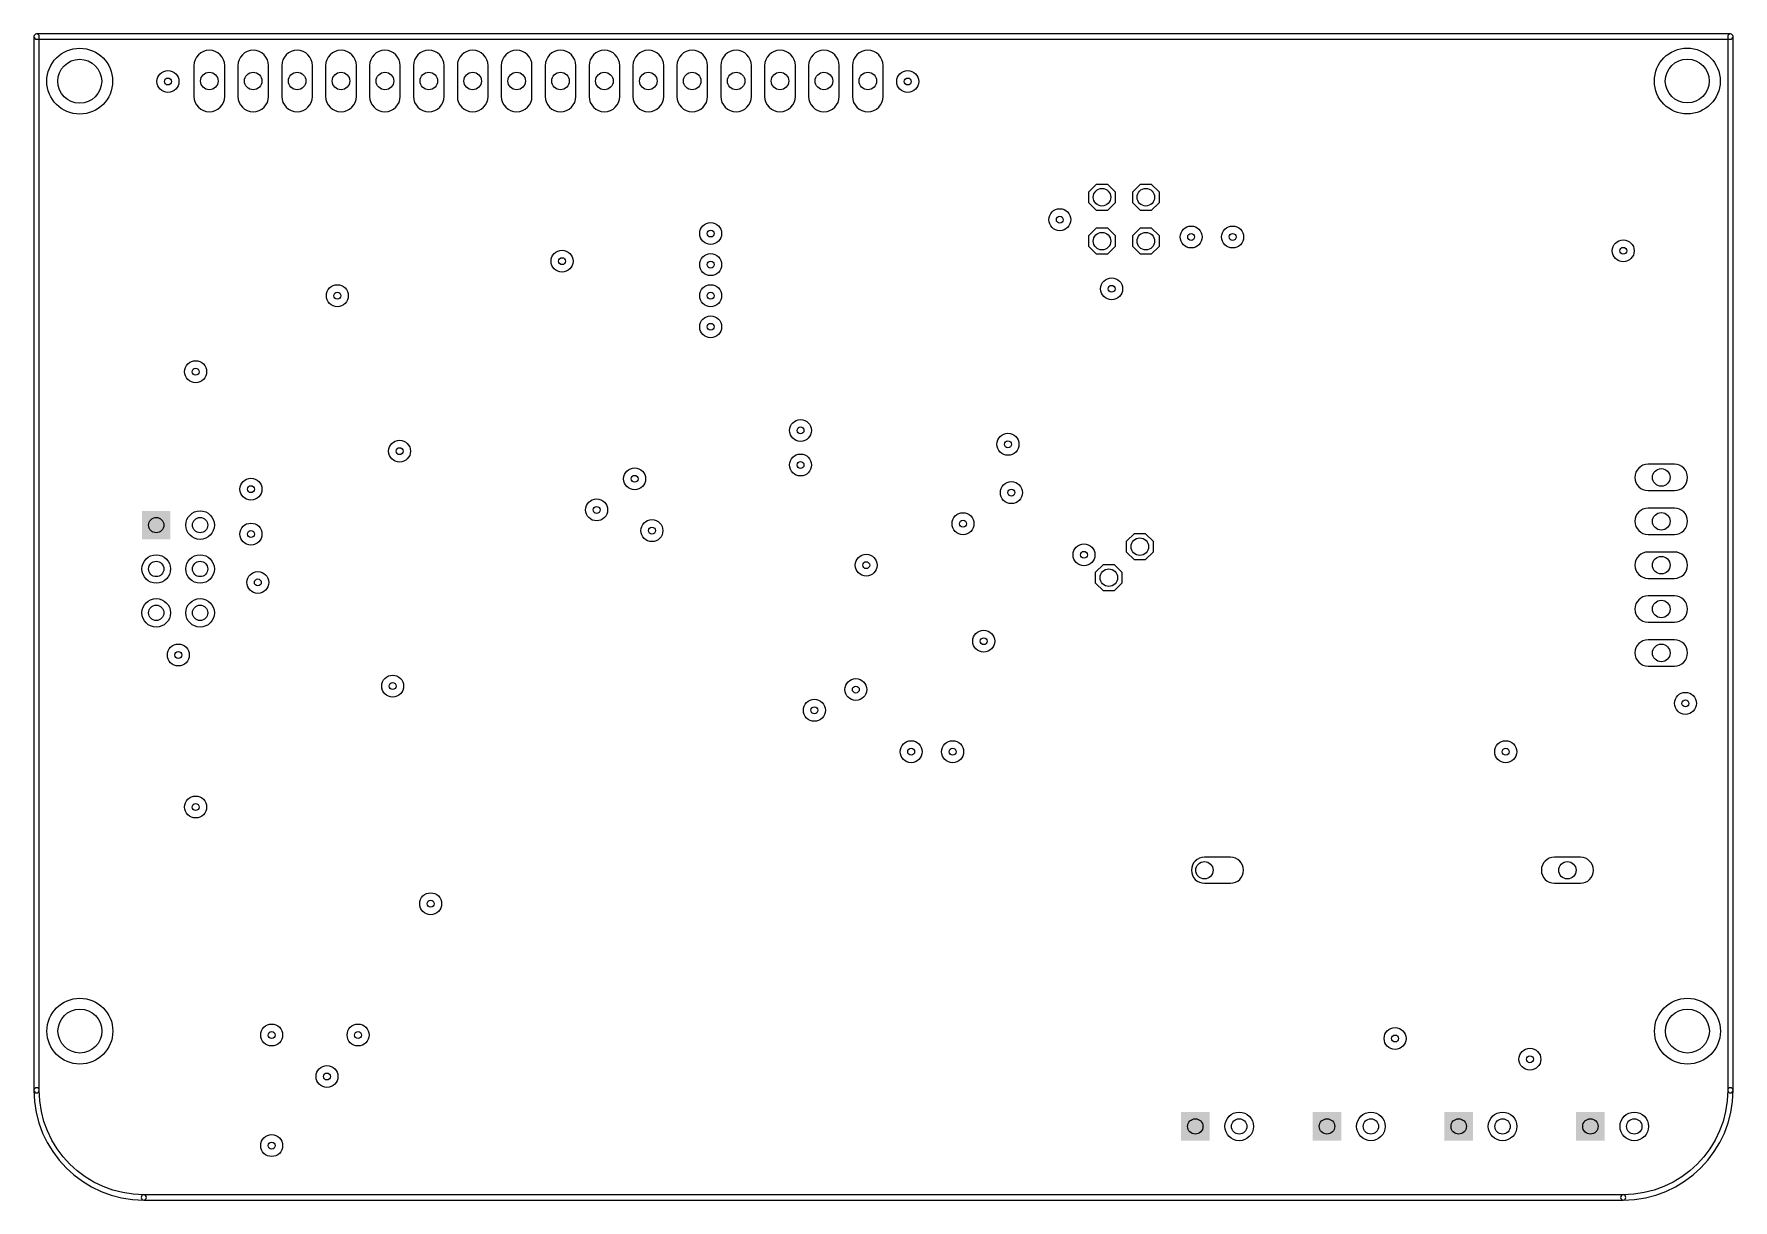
# Model space of a CAD drawing. Extents: x -0.2 to 98.2, y -0.2 to 67.4.
import ezdxf

# ---------------------------------------------------------------- set-up
doc = ezdxf.new("R2010")
doc.units = 0
for name, color, linetype in [('17', 82, 'CONTINUOUS'), ('18', 82, 'CONTINUOUS'), ('20', 7, 'CONTINUOUS'), ('44', 253, 'CONTINUOUS')]:
    doc.layers.add(name, color=color, linetype=linetype)

# ---------------------------------------------------------------- blocks, each defined once
blk = doc.blocks.new('OFFSETP100')
blk.add_lwpolyline([(0, -0.5), (1, -0.5, 1), (1, 0.5), (0, 0.5, 1)], format="xyb", close=True)
blk = doc.blocks.new('LONGP100')
blk.add_lwpolyline([(-0.5, -0.5), (0.5, -0.5, 1), (0.5, 0.5), (-0.5, 0.5, 1)], format="xyb", close=True)
blk = doc.blocks.new('ROUNDP')
blk.add_circle((0, 0), 0.5)
blk = doc.blocks.new('SQUAREP')
blk.add_solid([(-0.5, -0.5), (0.5, -0.5), (-0.5, 0.5), (0.5, 0.5)])
blk = doc.blocks.new('OCTAGONP')
blk.add_lwpolyline([(-0.5, -0.2071), (-0.5, 0.2071), (-0.2071, 0.5), (0.2071, 0.5), (0.5, 0.2071), (0.5, -0.2071), (0.2071, -0.5), (-0.2071, -0.5)], close=True)
blk = doc.blocks.new('ROUNDV')
blk.add_circle((0, 0), 0.5)

msp = doc.modelspace()

# ---------------------------------------------------------------- linework, layer by layer
at = {"layer": '20'}
for points in [[(0, 67.0476), (98, 67.0476, 1), (98, 67.3524), (0, 67.3524, 1)], [(0.1524, 6.2), (0.1524, 67.2, 1), (-0.1524, 67.2), (-0.1524, 6.2, 1)], [(97.8476, 67.2), (97.8476, 6.2, 1), (98.1524, 6.2), (98.1524, 67.2, 1)], [(0.1524, 6.2, 1), (-0.1524, 6.2, 0.4142), (6.2, -0.1524, 1), (6.2, 0.1524, -0.4142)], [(91.8, 0.1524, 1), (91.8, -0.1524, 0.4142), (98.1524, 6.2, 1), (97.8476, 6.2, -0.4142)], [(6.2, -0.1524), (91.8, -0.1524, 1), (91.8, 0.1524), (6.2, 0.1524, 1)]]:
    msp.add_lwpolyline(points, format="xyb", close=True, dxfattribs=at)
at = {"layer": '44'}
for centre, radius in [((2.4951, 64.6171), 1.27), ((95.5051, 64.6271), 1.27), ((9.9924, 64.6271), 0.508), ((12.5324, 64.6271), 0.508), ((15.0724, 64.6271), 0.508), ((17.6124, 64.6271), 0.508), ((20.1524, 64.6271), 0.508), ((22.6924, 64.6271), 0.508), ((25.2324, 64.6271), 0.508), ((27.7724, 64.6271), 0.508), ((30.3124, 64.6271), 0.508), ((32.8524, 64.6271), 0.508), ((35.3924, 64.6271), 0.508), ((37.9324, 64.6271), 0.508), ((40.4724, 64.6271), 0.508), ((43.0124, 64.6271), 0.508), ((45.5524, 64.6271), 0.508), ((48.0924, 64.6271), 0.508), ((7.6, 64.6), 0.2), ((50.4, 64.6), 0.2), ((61.64, 57.9), 0.508), ((64.18, 57.9), 0.508), ((59.2, 56.6), 0.2), ((39, 55.8), 0.2), ((61.64, 55.36), 0.508), ((64.18, 55.36), 0.508), ((66.8, 55.6), 0.2), ((69.2, 55.6), 0.2), ((30.4, 54.2), 0.2), ((39, 54), 0.2), ((91.8, 54.8), 0.2), ((17.4, 52.2), 0.2), ((39, 52.2), 0.2), ((62.2, 52.6), 0.2), ((39, 50.4), 0.2), ((9.2, 47.8), 0.2), ((44.2, 44.4), 0.2), ((21, 43.2), 0.2), ((56.2, 43.6), 0.2), ((44.2, 42.4), 0.2), ((34.6, 41.6), 0.2), ((94, 41.68), 0.508), ((12.4, 41), 0.2), ((56.4, 40.8), 0.2), ((6.92, 38.92), 0.4445), ((9.46, 38.92), 0.4445), ((32.4, 39.8), 0.2), ((94, 39.14), 0.508), ((12.4, 38.4), 0.2), ((35.6, 38.6), 0.2), ((53.6, 39), 0.2), ((60.6, 37.2), 0.2), ((63.8313, 37.6717), 0.508), ((6.92, 36.38), 0.4445), ((9.46, 36.38), 0.4445), ((48, 36.6), 0.2), ((62.0353, 35.8756), 0.508), ((94, 36.6), 0.508), ((12.8, 35.6), 0.2), ((94, 34.06), 0.508), ((6.92, 33.84), 0.4445), ((9.46, 33.84), 0.4445), ((8.2, 31.4), 0.2), ((54.8, 32.2), 0.2), ((94, 31.52), 0.508), ((20.6, 29.6), 0.2), ((47.4, 29.4), 0.2), ((95.4, 28.6), 0.2), ((45, 28.2), 0.2), ((50.6, 25.8), 0.2), ((53, 25.8), 0.2), ((85, 25.8), 0.2), ((9.2, 22.6), 0.2), ((67.57, 18.94), 0.5), ((88.57, 18.94), 0.5), ((22.8, 17), 0.2), ((2.5051, 9.6271), 1.27), ((95.5151, 9.6271), 1.27), ((13.6, 9.4), 0.2), ((18.6, 9.4), 0.2), ((78.6, 9.2), 0.2), ((86.4, 8), 0.2), ((16.8, 7), 0.2), ((67.0402, 4.11), 0.4445), ((69.5798, 4.11), 0.4445), ((74.6602, 4.11), 0.4445), ((77.1998, 4.11), 0.4445), ((82.2802, 4.11), 0.4445), ((84.8198, 4.11), 0.4445), ((89.9002, 4.11), 0.4445), ((92.4398, 4.11), 0.4445), ((13.6, 3), 0.2)]:
    msp.add_circle(centre, radius, dxfattribs=at)

# ---------------------------------------------------------------- block references
at = {"layer": '17'}
for name, p, xscale, yscale in [('ROUNDP', (2.4951, 64.6171), 3.81, 3.81), ('ROUNDP', (2.4951, 64.6171), 3.81, 3.81), ('ROUNDP', (95.5051, 64.6271), 3.81, 3.81), ('ROUNDP', (95.5051, 64.6271), 3.81, 3.81), ('LONGP100', (94, 41.68), 1.524, 1.524), ('LONGP100', (94, 41.68), 1.524, 1.524), ('SQUAREP', (6.92, 38.92), 1.651, 1.651), ('SQUAREP', (6.92, 38.92), 1.651, 1.651), ('ROUNDP', (9.46, 38.92), 1.651, 1.651), ('ROUNDP', (9.46, 38.92), 1.651, 1.651), ('LONGP100', (94, 39.14), 1.524, 1.524), ('LONGP100', (94, 39.14), 1.524, 1.524), ('LONGP100', (94, 36.6), 1.524, 1.524), ('LONGP100', (94, 36.6), 1.524, 1.524), ('ROUNDP', (6.92, 36.38), 1.651, 1.651), ('ROUNDP', (6.92, 36.38), 1.651, 1.651), ('ROUNDP', (9.46, 36.38), 1.651, 1.651), ('ROUNDP', (9.46, 36.38), 1.651, 1.651), ('ROUNDP', (6.92, 33.84), 1.651, 1.651), ('ROUNDP', (6.92, 33.84), 1.651, 1.651), ('ROUNDP', (9.46, 33.84), 1.651, 1.651), ('ROUNDP', (9.46, 33.84), 1.651, 1.651), ('LONGP100', (94, 34.06), 1.524, 1.524), ('LONGP100', (94, 34.06), 1.524, 1.524), ('LONGP100', (94, 31.52), 1.524, 1.524), ('LONGP100', (94, 31.52), 1.524, 1.524), ('OFFSETP100', (67.57, 18.94), 1.508, 1.508), ('OFFSETP100', (67.57, 18.94), 1.508, 1.508), ('LONGP100', (88.57, 18.94), 1.508, 1.508), ('LONGP100', (88.57, 18.94), 1.508, 1.508), ('ROUNDP', (2.5051, 9.6271), 3.81, 3.81), ('ROUNDP', (2.5051, 9.6271), 3.81, 3.81), ('ROUNDP', (95.5151, 9.6271), 3.81, 3.81), ('ROUNDP', (95.5151, 9.6271), 3.81, 3.81), ('SQUAREP', (67.0402, 4.11), 1.651, 1.651), ('SQUAREP', (67.0402, 4.11), 1.651, 1.651), ('ROUNDP', (69.5798, 4.11), 1.651, 1.651), ('ROUNDP', (69.5798, 4.11), 1.651, 1.651), ('SQUAREP', (74.6602, 4.11), 1.651, 1.651), ('SQUAREP', (74.6602, 4.11), 1.651, 1.651), ('ROUNDP', (77.1998, 4.11), 1.651, 1.651), ('ROUNDP', (77.1998, 4.11), 1.651, 1.651), ('SQUAREP', (82.2802, 4.11), 1.651, 1.651), ('SQUAREP', (82.2802, 4.11), 1.651, 1.651), ('ROUNDP', (84.8198, 4.11), 1.651, 1.651), ('ROUNDP', (84.8198, 4.11), 1.651, 1.651), ('SQUAREP', (89.9002, 4.11), 1.651, 1.651), ('SQUAREP', (89.9002, 4.11), 1.651, 1.651), ('ROUNDP', (92.4398, 4.11), 1.651, 1.651), ('ROUNDP', (92.4398, 4.11), 1.651, 1.651)]:
    msp.add_blockref(name, p, dxfattribs=dict(at, xscale=xscale, yscale=yscale))
for name, p, xscale, yscale, rotation in [('LONGP100', (9.9924, 64.6271), 1.778, 1.778, 270), ('LONGP100', (9.9924, 64.6271), 1.778, 1.778, 270), ('LONGP100', (12.5324, 64.6271), 1.778, 1.778, 270), ('LONGP100', (12.5324, 64.6271), 1.778, 1.778, 270), ('LONGP100', (15.0724, 64.6271), 1.778, 1.778, 270), ('LONGP100', (15.0724, 64.6271), 1.778, 1.778, 270), ('LONGP100', (17.6124, 64.6271), 1.778, 1.778, 270), ('LONGP100', (17.6124, 64.6271), 1.778, 1.778, 270), ('LONGP100', (20.1524, 64.6271), 1.778, 1.778, 270), ('LONGP100', (20.1524, 64.6271), 1.778, 1.778, 270), ('LONGP100', (22.6924, 64.6271), 1.778, 1.778, 270), ('LONGP100', (22.6924, 64.6271), 1.778, 1.778, 270), ('LONGP100', (25.2324, 64.6271), 1.778, 1.778, 270), ('LONGP100', (25.2324, 64.6271), 1.778, 1.778, 270), ('LONGP100', (27.7724, 64.6271), 1.778, 1.778, 270), ('LONGP100', (27.7724, 64.6271), 1.778, 1.778, 270), ('LONGP100', (30.3124, 64.6271), 1.778, 1.778, 270), ('LONGP100', (30.3124, 64.6271), 1.778, 1.778, 270), ('LONGP100', (32.8524, 64.6271), 1.778, 1.778, 270), ('LONGP100', (32.8524, 64.6271), 1.778, 1.778, 270), ('LONGP100', (35.3924, 64.6271), 1.778, 1.778, 270), ('LONGP100', (35.3924, 64.6271), 1.778, 1.778, 270), ('LONGP100', (37.9324, 64.6271), 1.778, 1.778, 270), ('LONGP100', (37.9324, 64.6271), 1.778, 1.778, 270), ('LONGP100', (40.4724, 64.6271), 1.778, 1.778, 270), ('LONGP100', (40.4724, 64.6271), 1.778, 1.778, 270), ('LONGP100', (43.0124, 64.6271), 1.778, 1.778, 270), ('LONGP100', (43.0124, 64.6271), 1.778, 1.778, 270), ('LONGP100', (45.5524, 64.6271), 1.778, 1.778, 270), ('LONGP100', (45.5524, 64.6271), 1.778, 1.778, 270), ('LONGP100', (48.0924, 64.6271), 1.778, 1.778, 270), ('LONGP100', (48.0924, 64.6271), 1.778, 1.778, 270), ('OCTAGONP', (61.64, 57.9), 1.524, 1.524, 270), ('OCTAGONP', (61.64, 57.9), 1.524, 1.524, 270), ('OCTAGONP', (64.18, 57.9), 1.524, 1.524, 270), ('OCTAGONP', (64.18, 57.9), 1.524, 1.524, 270), ('OCTAGONP', (61.64, 55.36), 1.524, 1.524, 270), ('OCTAGONP', (61.64, 55.36), 1.524, 1.524, 270), ('OCTAGONP', (64.18, 55.36), 1.524, 1.524, 270), ('OCTAGONP', (64.18, 55.36), 1.524, 1.524, 270), ('OCTAGONP', (63.8313, 37.6717), 1.524, 1.524, 225), ('OCTAGONP', (63.8313, 37.6717), 1.524, 1.524, 225), ('OCTAGONP', (62.0353, 35.8756), 1.524, 1.524, 225), ('OCTAGONP', (62.0353, 35.8756), 1.524, 1.524, 225)]:
    msp.add_blockref(name, p, dxfattribs=dict(at, xscale=xscale, yscale=yscale, rotation=rotation))
at = {"layer": '18', "xscale": 1.27, "yscale": 1.27}
for p in [(7.6, 64.6), (50.4, 64.6), (59.2, 56.6), (39, 55.8), (66.8, 55.6), (69.2, 55.6), (91.8, 54.8), (30.4, 54.2), (39, 54), (62.2, 52.6), (17.4, 52.2), (39, 52.2), (39, 50.4), (9.2, 47.8), (44.2, 44.4), (21, 43.2), (56.2, 43.6), (44.2, 42.4), (12.4, 41), (34.6, 41.6), (56.4, 40.8), (32.4, 39.8), (53.6, 39), (12.4, 38.4), (35.6, 38.6), (60.6, 37.2), (48, 36.6), (12.8, 35.6), (54.8, 32.2), (8.2, 31.4), (20.6, 29.6), (47.4, 29.4), (45, 28.2), (95.4, 28.6), (50.6, 25.8), (53, 25.8), (85, 25.8), (9.2, 22.6), (22.8, 17), (13.6, 9.4), (18.6, 9.4), (78.6, 9.2), (86.4, 8), (16.8, 7), (13.6, 3)]:
    msp.add_blockref('ROUNDV', p, dxfattribs=at)

doc.saveas('drawing.dxf')
